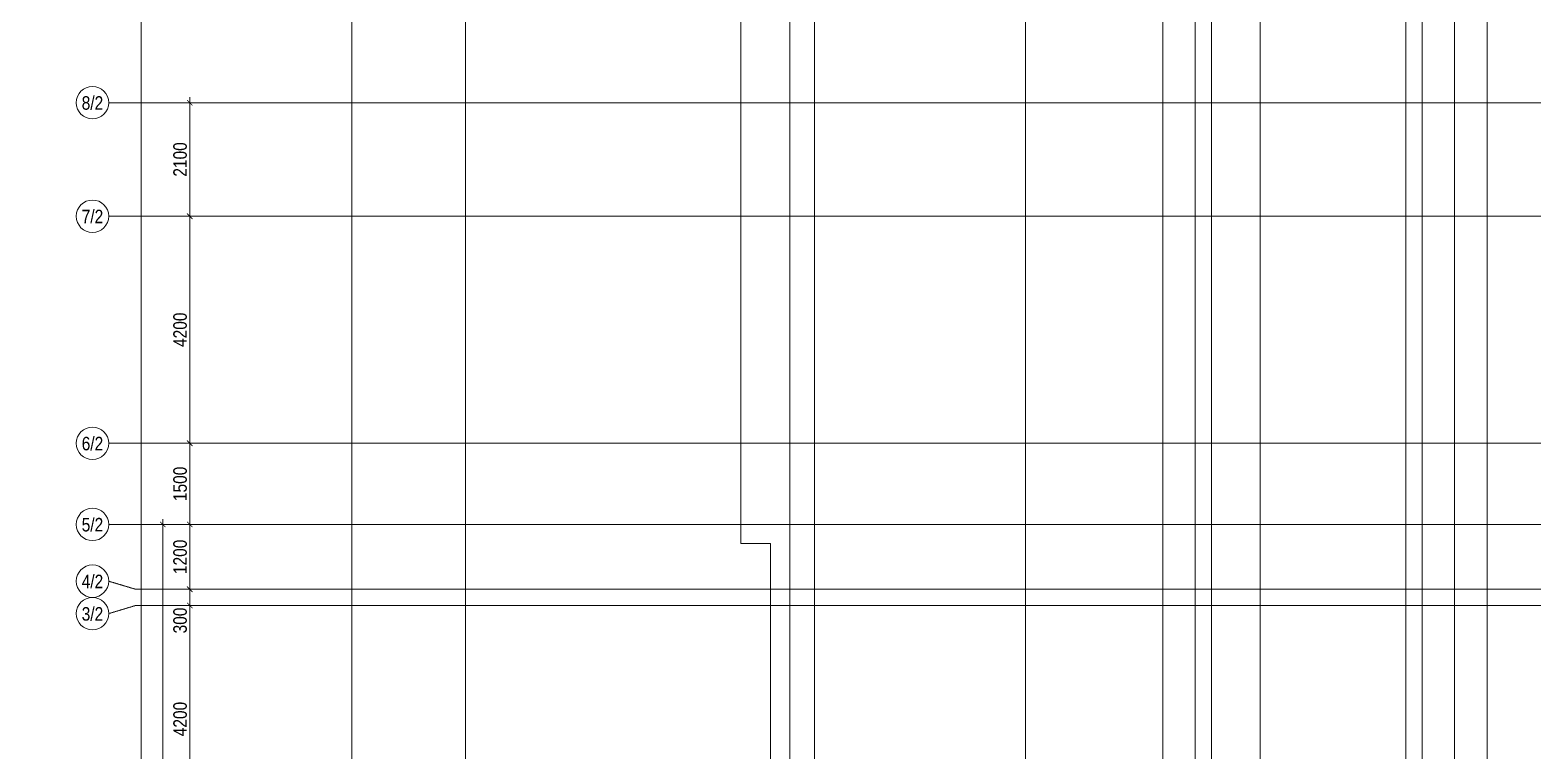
# Model space of a CAD drawing. Header units: millimetres. Extents: x -328335 to 1212475, y -208171 to 164144.
# Drawn here: x 226322 to 254125, y 9310 to 22643 of the extents above; entities that cross this region are included whole.
import ezdxf
from ezdxf import colors
from ezdxf.entities.mleader import LeaderData, LeaderLine
from ezdxf.enums import TextEntityAlignment as Align
from ezdxf.math import Vec2, Vec3

# ---------------------------------------------------------------- set-up
doc = ezdxf.new("R2010")
doc.units = ezdxf.units.MM
doc.header["$LTSCALE"] = 0.5
doc.linetypes.add('CENTER2', pattern=[28.575, 19.05, -3.175, 3.175, -3.175])
doc.linetypes.add('DASHED', pattern=[19.05, 12.7, -6.35])
doc.layers.get('Defpoints').update_dxf_attribs({"color": 140})
doc.layers.add('АР_Делит', color=120, linetype='Continuous', lineweight=0, plot=False)
doc.layers.add('АЦ_Выноски', color=7, linetype='Continuous', lineweight=5)
doc.layers.add('РД_Оси_размер', color=8, linetype='Continuous', lineweight=0)
doc.layers.add('РД_Оси_100', color=7, linetype='Continuous', lineweight=0, true_color=0x525252)
doc.styles.add('style1', font='ARIALN.TTF')
doc.styles.add('ккк', font='isocpeur.ttf', dxfattribs={"width": 0.85, "oblique": 15})
doc.dimstyles.new('Dim100_ареал', dxfattribs={"dimscale": 100, "dimtxt": 2.5, "dimasz": 1, "dimexe": 1, "dimexo": 1, "dimgap": 0.5, "dimtad": 1, "dimzin": 12, "dimdsep": 46, "dimtxsty": 'style1', "dimblk": 'ARCHTICK', "dimcen": 1, "dimdle": 1, "dimaunit": 1, "dimadec": 0, "dimazin": 3, "dimtfac": 1, "dimtmove": 1, "dimatfit": 3, "dimldrblk": 'OPEN30', "dimfxl": 2, "dimfxlon": 1, "dimtolj": 1, "dimtzin": 0, "dimlwd": 5, "dimlwe": 5, "dimarcsym": 0})

# ---------------------------------------------------------------- blocks, each defined once
blk = doc.blocks.new('A-iden')
at = {"linetype": 'Continuous', "lineweight": 5}
blk.add_circle((0, -4), 3, dxfattribs=at)
at = {"color": 0, "linetype": 'Continuous', "lineweight": 20, "style": 'ккк', "width": 0.85}
blk.add_attdef('ID', text='', height=4, dxfattribs=at).set_placement((0.31, -3.85), align=Align.MIDDLE_CENTER)
blk = doc.blocks.new('_ArchTick')
at = {"color": 0, "linetype": 'ByBlock', "const_width": 0.15}
blk.add_lwpolyline([(-0.5, -0.5), (0.5, 0.5)], dxfattribs=at)
blk = doc.blocks.new('*D43')
at = {"layer": 'Defpoints', "color": 0, "transparency": 16777216}
for p in [(34000, 13500), (37500, 13500), (37500, 0)]:
    blk.add_point(p, dxfattribs=at)
at = {"layer": 'РД_Оси_размер', "color": 0, "lineweight": 5, "transparency": 16777216}
for p, q in [((34200, 13500), (33900, 13500)), ((34000, -100), (34000, 13600)), ((34200, 0), (33900, 0))]:
    blk.add_line(p, q, dxfattribs=at)
at = {"layer": 'РД_Оси_размер', "color": 0, "lineweight": 5, "transparency": 16777216, "xscale": 100, "yscale": 100, "zscale": 100}
for p, rotation in [((34000, 13500), 90), ((34000, 0), 270)]:
    blk.add_blockref('_ArchTick', p, dxfattribs=dict(at, rotation=rotation))
at = {"layer": 'РД_Оси_размер', "color": 0, "transparency": 16777216, "insert": (33822, 6750), "char_height": 250, "attachment_point": 5, "rotation": 90, "style": 'style1'}
blk.add_mtext('\\A1;13500', dxfattribs=at)
blk = doc.blocks.new('_Open30')
at = {"color": 0, "linetype": 'ByBlock', "lineweight": -2}
for p, q in [((-1, 0.27), (0, 0)), ((0, 0), (-1, -0.27)), ((0, 0), (-1, 0))]:
    blk.add_line(p, q, dxfattribs=at)
blk = doc.blocks.new('*D177')
at = {"layer": 'Defpoints', "color": 0, "transparency": 16777216}
for p in [(36000, 21300), (34500, 19200), (36000, 19200)]:
    blk.add_point(p, dxfattribs=at)
at = {"layer": 'РД_Оси_размер', "color": 0, "lineweight": 5, "transparency": 16777216}
for p, q in [((34700, 21300), (34400, 21300)), ((34500, 21400), (34500, 19100)), ((34700, 19200), (34400, 19200))]:
    blk.add_line(p, q, dxfattribs=at)
at = {"layer": 'РД_Оси_размер', "color": 0, "lineweight": 5, "transparency": 16777216, "xscale": 100, "yscale": 100, "zscale": 100}
for p, rotation in [((34500, 21300), 90), ((34500, 19200), 270)]:
    blk.add_blockref('_ArchTick', p, dxfattribs=dict(at, rotation=rotation))
at = {"layer": 'РД_Оси_размер', "color": 0, "transparency": 16777216, "insert": (34322, 20250), "char_height": 250, "attachment_point": 5, "rotation": 90, "style": 'style1'}
blk.add_mtext('\\A1;2100', dxfattribs=at)
blk = doc.blocks.new('*D44')
at = {"layer": 'Defpoints', "color": 0, "transparency": 16777216}
for p in [(36000, 19200), (34500, 15000), (36000, 15000)]:
    blk.add_point(p, dxfattribs=at)
at = {"layer": 'РД_Оси_размер', "color": 0, "lineweight": 5, "transparency": 16777216}
for p, q in [((34700, 19200), (34400, 19200)), ((34500, 19300), (34500, 14900)), ((34700, 15000), (34400, 15000))]:
    blk.add_line(p, q, dxfattribs=at)
at = {"layer": 'РД_Оси_размер', "color": 0, "lineweight": 5, "transparency": 16777216, "xscale": 100, "yscale": 100, "zscale": 100}
for p, rotation in [((34500, 19200), 90), ((34500, 15000), 270)]:
    blk.add_blockref('_ArchTick', p, dxfattribs=dict(at, rotation=rotation))
at = {"layer": 'РД_Оси_размер', "color": 0, "transparency": 16777216, "insert": (34322, 17100), "char_height": 250, "attachment_point": 5, "rotation": 90, "style": 'style1'}
blk.add_mtext('\\A1;4200', dxfattribs=at)
blk = doc.blocks.new('*D178')
at = {"layer": 'Defpoints', "color": 0, "transparency": 16777216}
for p in [(36000, 15000), (34500, 13500), (36000, 13500)]:
    blk.add_point(p, dxfattribs=at)
at = {"layer": 'РД_Оси_размер', "color": 0, "lineweight": 5, "transparency": 16777216}
for p, q in [((34500, 15100), (34500, 13400)), ((34700, 15000), (34400, 15000)), ((34700, 13500), (34400, 13500))]:
    blk.add_line(p, q, dxfattribs=at)
at = {"layer": 'РД_Оси_размер', "color": 0, "lineweight": 5, "transparency": 16777216, "xscale": 100, "yscale": 100, "zscale": 100}
for p, rotation in [((34500, 15000), 90), ((34500, 13500), 270)]:
    blk.add_blockref('_ArchTick', p, dxfattribs=dict(at, rotation=rotation))
at = {"layer": 'РД_Оси_размер', "color": 0, "transparency": 16777216, "insert": (34322, 14250), "char_height": 250, "attachment_point": 5, "rotation": 90, "style": 'style1'}
blk.add_mtext('\\A1;1500', dxfattribs=at)
blk = doc.blocks.new('*D179')
at = {"layer": 'Defpoints', "color": 0, "transparency": 16777216}
for p in [(36000, 13500), (34500, 12300), (36000, 12300)]:
    blk.add_point(p, dxfattribs=at)
at = {"layer": 'РД_Оси_размер', "color": 0, "lineweight": 5, "transparency": 16777216}
for p, q in [((34700, 13500), (34400, 13500)), ((34500, 13600), (34500, 12200)), ((34700, 12300), (34400, 12300))]:
    blk.add_line(p, q, dxfattribs=at)
at = {"layer": 'РД_Оси_размер', "color": 0, "lineweight": 5, "transparency": 16777216, "xscale": 100, "yscale": 100, "zscale": 100}
for p, rotation in [((34500, 13500), 90), ((34500, 12300), 270)]:
    blk.add_blockref('_ArchTick', p, dxfattribs=dict(at, rotation=rotation))
at = {"layer": 'РД_Оси_размер', "color": 0, "transparency": 16777216, "insert": (34322, 12900), "char_height": 250, "attachment_point": 5, "rotation": 90, "style": 'style1'}
blk.add_mtext('\\A1;1200', dxfattribs=at)
blk = doc.blocks.new('*D180')
at = {"layer": 'Defpoints', "color": 0, "transparency": 16777216}
for p in [(36000, 12300), (34500, 12000), (36000, 12000)]:
    blk.add_point(p, dxfattribs=at)
at = {"layer": 'РД_Оси_размер', "color": 0, "lineweight": 5, "transparency": 16777216}
for p, q in [((34700, 12300), (34400, 12300)), ((34500, 12400), (34500, 11900)), ((34700, 12000), (34400, 12000))]:
    blk.add_line(p, q, dxfattribs=at)
at = {"layer": 'РД_Оси_размер', "color": 0, "lineweight": 5, "transparency": 16777216, "xscale": 100, "yscale": 100, "zscale": 100}
for p, rotation in [((34500, 12300), 90), ((34500, 12000), 270)]:
    blk.add_blockref('_ArchTick', p, dxfattribs=dict(at, rotation=rotation))
at = {"layer": 'РД_Оси_размер', "color": 0, "transparency": 16777216, "insert": (34322, 11723), "char_height": 250, "attachment_point": 5, "rotation": 90, "style": 'style1'}
blk.add_mtext('\\A1;300', dxfattribs=at)
blk = doc.blocks.new('*D181')
at = {"layer": 'Defpoints', "color": 0, "transparency": 16777216}
for p in [(36000, 12000), (34500, 7800), (36000, 7800)]:
    blk.add_point(p, dxfattribs=at)
at = {"layer": 'РД_Оси_размер', "color": 0, "lineweight": 5, "transparency": 16777216}
for p, q in [((34700, 12000), (34400, 12000)), ((34500, 12100), (34500, 7700)), ((34700, 7800), (34400, 7800))]:
    blk.add_line(p, q, dxfattribs=at)
at = {"layer": 'РД_Оси_размер', "color": 0, "lineweight": 5, "transparency": 16777216, "xscale": 100, "yscale": 100, "zscale": 100}
for p, rotation in [((34500, 12000), 90), ((34500, 7800), 270)]:
    blk.add_blockref('_ArchTick', p, dxfattribs=dict(at, rotation=rotation))
at = {"layer": 'РД_Оси_размер', "color": 0, "transparency": 16777216, "insert": (34322, 9900), "char_height": 250, "attachment_point": 5, "rotation": 90, "style": 'style1'}
blk.add_mtext('\\A1;4200', dxfattribs=at)
blk = doc.blocks.new('_Dot')
at = {"color": 0, "linetype": 'ByBlock', "lineweight": -2}
blk.add_line((-0.5, 0), (-1, 0), dxfattribs=at)
at = {"color": 0, "linetype": 'ByBlock', "const_width": 0.5}
blk.add_lwpolyline([(-0.25, 0, 1), (0.25, 0, 1)], format="xyb", close=True, dxfattribs=at)
blk = doc.blocks.new('СОШ_2200_АР_ОСИ_М100_28.05.24')
at = {"layer": 'АР_Делит', "color": 5, "linetype": 'DASHED'}
blk.add_lwpolyline([(-355, 100855), (37145, 100855), (37145, 129155), (72745, 129155), (72745, 135155), (114955, 135155), (114955, -355), (93595.036, -355), (93595.036, 13855), (94145, 13855), (94145, 68320), (66055, 68320), (66055, 13857.73), (83455, 13857.73), (83455, -355), (45245, -355), (45245, 13145), (44695, 13145), (44695, 26755), (45245, 26755), (45245, 68320), (20455, 68320)], dxfattribs=at)
at = {"layer": 'РД_Оси_100', "color": 8, "linetype": 'CENTER2', "true_color": 0x808080}
for p, q in [((37500, -6155), (37500, 139938.679)), ((39600, -6155), (39600, 139938.679)), ((49960, -6155), (49960, 139938.679)), ((71363.995, 19200), (33000, 19200)), ((71363.995, 15000), (33000, 15000)), ((33000, 13500), (85055, 13500))]:
    blk.add_line(p, q, dxfattribs=at)
for points in [[(33600, 139938.679), (33600, -6155)], [(45530, 139938.679), (45600, 139538.679), (45600, -6163.457)], [(46060, -6163.105), (46060, 139538.679), (46130, 139938.679)], [(52500, 139938.679), (52500, -5755), (52358.276, -6155)], [(53100, 139938.679), (53100, -5755), (52949.266, -6155)], [(54300, 139938.679), (54300, -6155)], [(57300, 139938.679), (57300, -6155)], [(58500, 139938.679), (58500, -6155)], [(53400, 70753.904), (53400, -5755), (53550, -6155)], [(57000, 70839.76), (57000, -5755), (56700, -6155)], [(57900, 70753.904), (57900, -6155)], [(33000, 21300), (71363.995, 21300)], [(85055, 12300), (33500, 12300), (33000, 12450)], [(85055, 12000), (33500, 12000), (33000, 11850)]]:
    blk.add_lwpolyline(points, dxfattribs=at)
at = {"layer": 'РД_Оси_100', "color": 0}
ref = blk.add_blockref('A-iden', (32700, 21700), dxfattribs=dict(at, xscale=100, yscale=100, zscale=100))
ref.add_attrib('ID', '8/2', dxfattribs={"layer": '0', "linetype": 'Continuous', "height": 250, "style": 'style1'}).set_placement((32700, 21300), align=Align.MIDDLE)
ref = blk.add_blockref('A-iden', (32700, 19600), dxfattribs=dict(at, xscale=100, yscale=100, zscale=100))
ref.add_attrib('ID', '7/2', dxfattribs={"layer": '0', "linetype": 'Continuous', "height": 250, "style": 'style1'}).set_placement((32700, 19200), align=Align.MIDDLE)
ref = blk.add_blockref('A-iden', (32700, 15400), dxfattribs=dict(at, xscale=100, yscale=100, zscale=100))
ref.add_attrib('ID', '6/2', dxfattribs={"layer": '0', "linetype": 'Continuous', "height": 250, "style": 'style1'}).set_placement((32700, 15000), align=Align.MIDDLE)
ref = blk.add_blockref('A-iden', (32700, 13900), dxfattribs=dict(at, xscale=100, yscale=100, zscale=100))
ref.add_attrib('ID', '5/2', dxfattribs={"layer": '0', "linetype": 'Continuous', "height": 250, "style": 'style1'}).set_placement((32700, 13500), align=Align.MIDDLE)
ref = blk.add_blockref('A-iden', (32700, 12850), dxfattribs=dict(at, xscale=100, yscale=100, zscale=100))
ref.add_attrib('ID', '4/2', dxfattribs={"layer": '0', "linetype": 'Continuous', "height": 250, "style": 'style1'}).set_placement((32700, 12450), align=Align.MIDDLE)
ref = blk.add_blockref('A-iden', (32700, 12250), dxfattribs=dict(at, xscale=100, yscale=100, zscale=100))
ref.add_attrib('ID', '3/2', dxfattribs={"layer": '0', "linetype": 'Continuous', "height": 250, "style": 'style1'}).set_placement((32700, 11850), align=Align.MIDDLE)
at = {"layer": 'РД_Оси_размер'}
for base, p1, p2, picture, middle in [((34500, 19200), (36000, 21300), (36000, 19200), '*D177', (34322.357, 20250)), ((34500, 15000), (36000, 19200), (36000, 15000), '*D44', (34322.357, 17100)), ((34500, 13500), (36000, 15000), (36000, 13500), '*D178', (34322.357, 14250)), ((34000, 13500), (37500, 0), (37500.05, 13500), '*D43', (33822.357, 6750)), ((34500, 12300), (36000, 13500), (36000, 12300), '*D179', (34322.357, 12900)), ((34500, 7800), (36000, 12000), (36000, 7800), '*D181', (34322.357, 9900))]:
    dim = blk.add_linear_dim(base=base, p1=p1, p2=p2, angle=90, dimstyle='Dim100_ареал', dxfattribs=at)
    dim.commit()
    dim.dimension.update_dxf_attribs({"geometry": picture, "text_midpoint": middle})
dim = blk.add_linear_dim(base=(34500, 12000), p1=(36000, 12300), p2=(36000, 12000), angle=90, dimstyle='Dim100_ареал', dxfattribs=at)
dim.commit()
dim.dimension.update_dxf_attribs({"geometry": '*D180', "text_midpoint": (34500, 11722.861), "dimtype": 160})

msp = doc.modelspace()

# ---------------------------------------------------------------- block references
at = {"layer": 'РД_Оси_100'}
msp.add_blockref('СОШ_2200_АР_ОСИ_М100_28.05.24', (194776.726, 0), dxfattribs=at)

# ---------------------------------------------------------------- leaders
at = {"layer": 'АЦ_Выноски', "transparency": 33554653}
ml = msp.add_multileader_mtext('Standard', dxfattribs=at)
ml.set_content('Аккустические подвесные \\Pпанели из минерального \\Pстекловолокна. %%C800, %%C1200мм.\\P\\pxa0.66667;Акцентный цвет: {\\C240;\\c2367469;NSC S 0570-Y20R\\PПривязку см. раздел АИ}', color=256, style='style1')
ml.set_leader_properties(color=256)
ml.set_arrow_properties(name='DOT')
ml.build(insert=Vec2(0, 0))
ml.multileader.update_dxf_attribs({"has_dogleg": 0, "text_left_attachment_type": 6, "text_right_attachment_type": 6, "arrow_head_size": 200, "scale": 100})
ctx = ml.context
ctx.base_point, ctx.scale, ctx.char_height, ctx.arrow_head_size, ctx.landing_gap_size, ctx.plane_origin, ctx.plane_x_axis, ctx.plane_y_axis = Vec3(38142.669, 19837.067), 100, 300, 200, 50, Vec3(27734.615, 25996.947), Vec3(1, 0.00000001), Vec3(-0.00000001, 1)
ctx.left_attachment, ctx.right_attachment = 6, 6
notes = []
notes.append((ctx, [(1, (1, 1, 0), (37342.669, 19837.067), (1, 0.00000001), 800, [(1, [(36053.942, 22449.365), (31106.516, 22480.204)], 0, [])])]))
ctx.mtext.insert, ctx.mtext.text_direction, ctx.mtext.rotation, ctx.mtext.width, ctx.mtext.line_spacing_factor, ctx.mtext.flow_direction = Vec3(38192.669, 20225.266), Vec3(1, 0.00000001), 0.00000001, 11047.033, 0.8, 5
for ctx, leaders in notes:
    for number, flags, end, landing, length, lines in leaders:
        leader = LeaderData()
        leader.index, (leader.has_last_leader_line, leader.has_dogleg_vector, leader.attachment_direction) = number, flags
        leader.last_leader_point, leader.dogleg_vector, leader.dogleg_length = Vec3(end), Vec3(landing), length
        for number, points, colour, breaks in lines:
            line = LeaderLine()
            line.index, line.vertices, line.color, line.breaks = number, Vec3.list(points), colors.encode_raw_color(colour), breaks
            leader.lines.append(line)
        ctx.leaders.append(leader)

doc.saveas('drawing.dxf')
